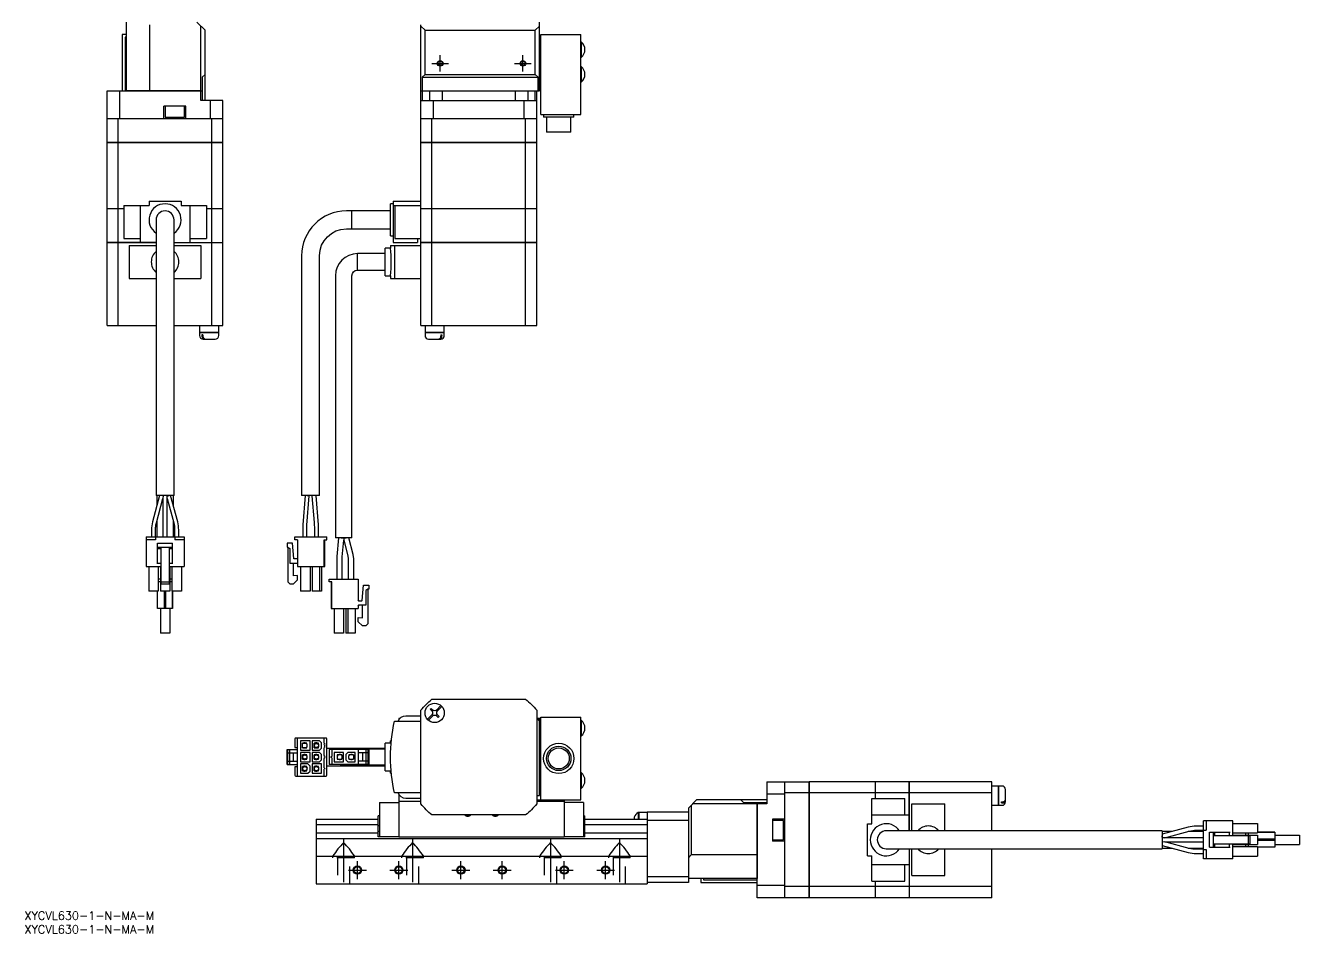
# Model space of a CAD drawing. Extents: x 0 to 933, y -8 to 549.
# Drawn here: x 0.4 to 462.4, y -8 to 321.3 of the extents above; entities that cross this region are included whole.
import ezdxf

# ---------------------------------------------------------------- set-up
doc = ezdxf.new("R2010")
doc.units = 0
doc.header["$LTSCALE"] = 0.5
doc.linetypes.add('CENTER', pattern=[50.8, 31.75, -6.35, 6.35, -6.35])
doc.linetypes.add('DASHED', pattern=[19.05, 12.7, -6.35])
for name, color, linetype in [('MSM_CENTER', 1, 'CENTER'), ('MSM_CONTINUOUS', 7, 'CONTINUOUS'), ('MSM_DASHED', 4, 'DASHED'), ('MSM_NARROW', 5, 'CONTINUOUS'), ('MSM_PART_NUMBER', 7, 'CONTINUOUS')]:
    doc.layers.add(name, color=color, linetype=linetype)
doc.styles.get("Standard").update_dxf_attribs({"font": 'txt.shx', "height": 3, "bigfont": 'bigfont.shx'})

msp = doc.modelspace()

# ---------------------------------------------------------------- linework, layer by layer
at = {"layer": 'MSM_CENTER'}
for p, q in [((150.76, 304.56), (150.76, 310.56)), ((180.76, 304.56), (180.76, 310.56)), ((147.76, 307.56), (153.76, 307.56)), ((177.76, 307.56), (183.76, 307.56)), ((115.76, 26.5), (115.76, 8)), ((140.76, 26.5), (140.76, 8)), ((190.76, 26.5), (190.76, 8)), ((215.76, 26.5), (215.76, 8)), ((117.53, 15), (123.99, 15)), ((120.76, 11.77), (120.76, 18.23)), ((132.53, 15), (138.99, 15)), ((135.76, 11.77), (135.76, 18.23)), ((155.03, 15), (161.49, 15)), ((158.26, 11.77), (158.26, 18.23)), ((170.03, 15), (176.49, 15)), ((173.26, 11.77), (173.26, 18.23)), ((192.53, 15), (198.99, 15)), ((195.76, 11.77), (195.76, 18.23)), ((207.53, 15), (213.99, 15)), ((210.76, 11.77), (210.76, 18.23))]:
    msp.add_line(p, q, dxfattribs=at)
at = {"layer": 'MSM_CONTINUOUS'}
for p, q in [((37, 297.66), (37, 322.56)), ((45.5, 297.66), (45.5, 321.56)), ((62.5, 322.56), (65.5, 319.56)), ((64, 297.66), (64, 321.06)), ((65.5, 294.06), (65.5, 319.56)), ((143.76, 297.66), (143.76, 321.56)), ((143.76, 321.06), (145.26, 319.56)), ((145.26, 303.56), (145.26, 319.56)), ((145.26, 319.56), (185.26, 319.56)), ((185.26, 319.56), (186.76, 321.06)), ((185.26, 303.56), (185.26, 319.56)), ((186.76, 297.56), (186.76, 322.56)), ((35.5, 318.06), (35.5, 297.56)), ((37, 318.06), (35.5, 318.06)), ((36.5, 317.06), (36.5, 297.56)), ((37, 317.06), (36.5, 317.06)), ((187.26, 315.45), (186.76, 315.45)), ((187.26, 289.06), (187.26, 318.06)), ((187.26, 318.06), (201.76, 318.06)), ((201.76, 289.06), (201.76, 318.06)), ((201.92, 315.41), (201.76, 315.41)), ((201.92, 315.41), (201.92, 309.71)), ((187.26, 314), (186.76, 314)), ((187.26, 311.12), (186.76, 311.12)), ((187.26, 309.67), (186.76, 309.67)), ((201.76, 309.71), (201.92, 309.71)), ((187.26, 306.45), (186.76, 306.45)), ((187.26, 305), (186.76, 305)), ((201.92, 306.41), (201.76, 306.41)), ((201.92, 306.41), (201.92, 300.71)), ((65.5, 303.56), (64.5, 302.56)), ((64.5, 302.56), (64.5, 294.06)), ((145.26, 303.56), (144.26, 302.56)), ((144.26, 302.56), (144.26, 297.65)), ((144.26, 302.56), (186.26, 302.56)), ((145.26, 303.56), (185.26, 303.56)), ((186.26, 302.56), (185.26, 303.56)), ((186.26, 297.56), (186.26, 302.56)), ((187.26, 302.12), (186.76, 302.12)), ((187.26, 300.67), (186.76, 300.67)), ((201.76, 300.71), (201.92, 300.71)), ((30, 278.86), (30, 297.56)), ((30, 297.56), (64.5, 297.56)), ((34.5, 297.56), (34.5, 287.56)), ((37.01, 297.65), (37, 297.66)), ((45.49, 297.65), (37.01, 297.65)), ((37.1, 297.56), (37.01, 297.65)), ((45.5, 297.66), (45.49, 297.65)), ((45.49, 297.65), (45.53, 297.56)), ((64, 297.66), (45.5, 297.66)), ((64.01, 297.65), (63.97, 297.56)), ((64.01, 297.65), (64, 297.66)), ((64, 294.06), (64, 297.56)), ((64.01, 297.65), (64.5, 297.65)), ((143.77, 297.65), (143.76, 297.66)), ((143.76, 278.86), (143.76, 297.56)), ((143.76, 297.56), (186.76, 297.56)), ((143.77, 297.65), (144.26, 297.65)), ((143.77, 297.65), (143.86, 297.56)), ((144.39, 297.56), (144.26, 297.65)), ((144.26, 297.56), (144.26, 294.06)), ((147.02, 294.06), (147.02, 297.56)), ((151.5, 297.56), (151.5, 294.06)), ((178.02, 294.06), (178.02, 297.56)), ((182.5, 297.56), (182.5, 294.06)), ((185.26, 294.06), (185.26, 297.56)), ((185.76, 278.86), (185.76, 297.56)), ((58.5, 292.06), (50.5, 292.06)), ((50.5, 287.56), (50.5, 292.06)), ((51, 292.06), (51, 288.06)), ((58, 288.06), (58, 292.06)), ((58.5, 287.56), (58.5, 292.06)), ((72, 294.06), (64, 294.06)), ((67.5, 287.56), (67.5, 294.06)), ((72, 278.86), (72, 294.06)), ((143.76, 294.06), (185.76, 294.06)), ((148.26, 294.06), (148.26, 287.56)), ((181.26, 287.56), (181.26, 294.06)), ((30, 287.56), (72, 287.56)), ((34.03, 278.86), (34.03, 287.56)), ((51, 288.06), (58, 288.06)), ((67.97, 278.86), (67.97, 287.56)), ((143.76, 287.56), (185.76, 287.56)), ((147.79, 278.86), (147.79, 287.56)), ((181.73, 278.86), (181.73, 287.56)), ((187.26, 289.06), (201.76, 289.06)), ((188.26, 289.06), (188.26, 288.06)), ((199.26, 288.06), (188.26, 288.06)), ((189.34, 288.06), (189.34, 282.56)), ((198.19, 282.56), (198.19, 288.06)), ((199.26, 288.06), (199.26, 289.06)), ((198.19, 282.56), (189.34, 282.56)), ((72, 278.86), (30, 278.86)), ((30, 254.86), (30, 278.81)), ((72, 278.81), (30, 278.81)), ((30.05, 278.81), (30.05, 278.86)), ((34.03, 254.86), (34.03, 278.81)), ((34.29, 278.81), (34.29, 278.86)), ((67.71, 278.81), (67.71, 278.86)), ((67.97, 254.86), (67.97, 278.81)), ((71.95, 278.81), (71.95, 278.86)), ((72, 254.86), (72, 278.81)), ((185.76, 278.86), (143.76, 278.86)), ((185.76, 278.81), (143.76, 278.81)), ((143.76, 242.56), (143.76, 278.81)), ((143.81, 278.81), (143.81, 278.86)), ((147.79, 254.86), (147.79, 278.81)), ((148.05, 278.81), (148.05, 278.86)), ((181.47, 278.81), (181.47, 278.86)), ((181.73, 254.86), (181.73, 278.81)), ((185.71, 278.81), (185.71, 278.86)), ((185.76, 254.86), (185.76, 278.81)), ((36, 254.86), (30, 254.86)), ((30, 242.56), (30, 254.81)), ((36, 254.81), (30, 254.81)), ((30.05, 254.81), (30.05, 254.86)), ((34.03, 242.56), (34.03, 254.81)), ((34.29, 254.81), (34.29, 254.86)), ((36, 256.06), (36, 244.06)), ((36, 256.06), (45.22, 256.06)), ((42, 256.06), (42, 242.56)), ((45.22, 257.56), (45.22, 256.06)), ((45.22, 257.56), (56.78, 257.56)), ((56.78, 257.56), (56.78, 256.06)), ((56.78, 256.06), (66, 256.06)), ((60, 256.06), (60, 242.56)), ((66, 256.06), (66, 244.06)), ((72, 254.86), (66, 254.86)), ((72, 254.81), (66, 254.81)), ((67.71, 254.81), (67.71, 254.86)), ((67.97, 242.56), (67.97, 254.81)), ((71.95, 254.81), (71.95, 254.86)), ((72, 242.56), (72, 254.81)), ((132.76, 244.99), (132.76, 256.63)), ((133.76, 256.63), (132.76, 256.63)), ((133.76, 257.56), (133.76, 242.56)), ((133.76, 257.56), (143.76, 257.56)), ((133.76, 256.06), (143.76, 256.06)), ((134.36, 256.06), (134.36, 244.06)), ((185.76, 254.86), (143.76, 254.86)), ((185.76, 254.81), (143.76, 254.81)), ((143.81, 254.81), (143.81, 254.86)), ((147.79, 242.56), (147.79, 254.81)), ((148.05, 254.81), (148.05, 254.86)), ((181.47, 254.81), (181.47, 254.86)), ((181.73, 242.56), (181.73, 254.81)), ((185.71, 254.81), (185.71, 254.86)), ((185.76, 242.56), (185.76, 254.81)), ((47.75, 250.81), (47.75, 150.81)), ((54.25, 150.81), (54.25, 250.81)), ((132.76, 254.06), (116.76, 254.06)), ((118.76, 247.56), (118.76, 254.06)), ((116.76, 247.56), (132.76, 247.56)), ((132.76, 244.99), (133.76, 244.99)), ((47.75, 242.56), (30, 242.56)), ((30, 212.56), (30, 242.51)), ((47.75, 242.51), (30, 242.51)), ((30.05, 242.51), (30.05, 242.56)), ((34.03, 212.56), (34.03, 242.51)), ((34.29, 242.51), (34.29, 242.56)), ((36, 244.06), (42, 244.06)), ((38, 241.56), (38, 229.56)), ((38, 241.56), (47.75, 241.56)), ((54.25, 242.56), (72, 242.56)), ((72, 242.51), (54.25, 242.51)), ((54.25, 241.56), (64, 241.56)), ((60, 244.06), (66, 244.06)), ((64, 241.56), (64, 229.56)), ((67.71, 242.51), (67.71, 242.56)), ((67.97, 212.56), (67.97, 242.51)), ((71.95, 242.51), (71.95, 242.56)), ((72, 212.56), (72, 242.51)), ((130.76, 230.56), (130.76, 240.56)), ((132.77, 240.56), (130.76, 240.56)), ((132.77, 241.56), (143.76, 241.56)), ((132.77, 241.56), (132.77, 240.56)), ((133.76, 242.56), (142.56, 242.56)), ((134.19, 241.56), (134.19, 229.56)), ((134.36, 244.06), (143.76, 244.06)), ((142.56, 244.06), (142.56, 242.56)), ((185.76, 242.56), (143.76, 242.56)), ((143.76, 212.56), (143.76, 242.51)), ((185.76, 242.51), (143.76, 242.51)), ((143.81, 242.51), (143.81, 242.56)), ((147.79, 212.56), (147.79, 242.51)), ((148.05, 242.51), (148.05, 242.56)), ((181.47, 242.51), (181.47, 242.56)), ((181.73, 212.56), (181.73, 242.51)), ((185.71, 242.51), (185.71, 242.56)), ((185.76, 212.56), (185.76, 242.51)), ((100.51, 237.81), (100.51, 150.81)), ((107.01, 150.81), (107.01, 237.81)), ((120.76, 232.56), (120.76, 238.56)), ((130.76, 238.56), (120.76, 238.56)), ((120.76, 232.56), (130.76, 232.56)), ((38, 229.56), (47.75, 229.56)), ((54.25, 229.56), (64, 229.56)), ((112.76, 230.56), (112.76, 135.56)), ((118.76, 135.56), (118.76, 230.56)), ((130.76, 230.56), (132.77, 230.56)), ((132.77, 230.56), (132.77, 229.56)), ((132.77, 229.56), (143.76, 229.56)), ((30, 212.56), (47.75, 212.56)), ((54.25, 212.56), (72, 212.56)), ((63.5, 212.56), (63.5, 210.06)), ((70.5, 210.06), (70.5, 212.56)), ((143.76, 212.56), (185.76, 212.56)), ((145.26, 212.56), (145.26, 210.06)), ((152.26, 210.06), (152.26, 212.56)), ((63.5, 210.06), (70.5, 210.06)), ((63.5, 210.01), (70.5, 210.01)), ((63.5, 210.01), (63.5, 208.86)), ((63.55, 210.06), (63.55, 210.01)), ((64.35, 209.06), (64.35, 208.86)), ((64.71, 209.06), (64.35, 209.06)), ((64.71, 209.06), (64.71, 208.86)), ((70.45, 210.01), (70.45, 210.06)), ((70.5, 208.86), (70.5, 210.01)), ((145.26, 210.06), (152.26, 210.06)), ((145.26, 210.01), (152.26, 210.01)), ((145.26, 210.01), (145.26, 208.86)), ((145.31, 210.06), (145.31, 210.01)), ((151.05, 209.06), (151.41, 209.06)), ((151.05, 209.06), (151.05, 208.86)), ((151.41, 209.06), (151.41, 208.86)), ((152.21, 210.01), (152.21, 210.06)), ((152.26, 208.86), (152.26, 210.01)), ((64.8, 207.56), (69.2, 207.56)), ((146.56, 207.56), (150.96, 207.56)), ((48.97, 150.81), (46.43, 141.32)), ((54.25, 150.81), (47.75, 150.81)), ((47.88, 140.93), (50.25, 149.78)), ((48, 150.81), (48, 147.18)), ((50.25, 150.81), (50.25, 150.72)), ((50.36, 150.68), (50.25, 149.78)), ((50.25, 149.78), (50.25, 135.81)), ((51.75, 135.81), (51.75, 150.81)), ((51.75, 149.78), (54.12, 140.94)), ((55.57, 141.33), (53.03, 150.81)), ((54, 147.18), (54, 150.81)), ((107.01, 150.81), (100.51, 150.81)), ((101.76, 150.81), (100.97, 140.24)), ((102.46, 140.13), (103.26, 150.75)), ((102.51, 150.81), (103.26, 150.75)), ((103.26, 150.75), (103.23, 150.81)), ((104.26, 150.75), (105.03, 141.07)), ((106.6, 140.27), (105.76, 150.81)), ((47.82, 140.71), (47.88, 140.94)), ((48, 141.39), (48, 135.81)), ((54, 135.81), (54, 141.39)), ((100.94, 139.44), (100.94, 135.81)), ((102.44, 135.81), (102.44, 139.44)), ((105.03, 141.07), (105.14, 138.44)), ((106.64, 135.81), (106.64, 139.41)), ((44.1, 135.81), (44.1, 125.11)), ((44.1, 135.81), (57.9, 135.81)), ((47.5, 134.81), (44.1, 134.81)), ((46.05, 138.44), (46.05, 135.81)), ((47.5, 135.81), (47.5, 134.81)), ((47.55, 135.81), (47.55, 138.44)), ((54.45, 138.44), (54.45, 135.81)), ((54.5, 135.81), (54.5, 134.81)), ((57.9, 134.81), (54.5, 134.81)), ((55.95, 135.81), (55.95, 138.44)), ((57.9, 135.81), (57.9, 125.11)), ((98.06, 135.81), (109.66, 135.81)), ((98.06, 134.81), (98.06, 135.81)), ((99.06, 134.81), (98.06, 134.81)), ((99.06, 134.81), (99.06, 125.11)), ((105.14, 138.44), (105.14, 135.81)), ((108.66, 125.11), (108.66, 134.81)), ((108.66, 134.81), (109.66, 134.81)), ((108.91, 125.11), (108.91, 134.81)), ((109.66, 134.81), (109.66, 135.81)), ((118.76, 135.56), (112.76, 135.56)), ((113.91, 135.56), (113.25, 128.75)), ((114.91, 135.56), (115.91, 135.46)), ((115.24, 128.56), (115.82, 134.61)), ((115.77, 135.34), (116.61, 135.56)), ((115.77, 135.34), (115.82, 134.61)), ((115.82, 134.61), (117.31, 128.93)), ((115.9, 135.37), (115.91, 135.46)), ((119.24, 129.43), (117.64, 135.56)), ((48.3, 133.61), (53.7, 133.61)), ((48.3, 126.06), (48.3, 133.61)), ((48.3, 132.11), (53.7, 132.11)), ((48.3, 131.61), (49.5, 131.61)), ((49.5, 132.11), (49.5, 118.81)), ((52.5, 132.11), (52.5, 118.81)), ((52.5, 131.61), (53.7, 131.61)), ((53.7, 126.06), (53.7, 133.61)), ((97.17, 133.61), (95.26, 133.61)), ((95.26, 133.61), (95.26, 132.11)), ((95.26, 132.11), (95.56, 132.11)), ((95.56, 132.11), (96.26, 131.61)), ((95.56, 132.11), (95.56, 119.51)), ((96.26, 131.61), (96.26, 126.36)), ((97.66, 128.04), (97.17, 133.61)), ((119.44, 127.92), (119.24, 129.43)), ((44.1, 125.11), (49.5, 125.11)), ((45.1, 125.11), (45.1, 116.21)), ((48.3, 126.36), (49.5, 126.36)), ((48.5, 125.11), (48.5, 116.21)), ((49.3, 125.11), (49.3, 116.21)), ((52.5, 126.36), (53.7, 126.36)), ((52.5, 125.11), (57.9, 125.11)), ((52.7, 125.11), (52.7, 116.21)), ((53.5, 125.11), (53.5, 116.21)), ((56.9, 125.11), (56.9, 116.21)), ((96.26, 126.36), (98.76, 126.36)), ((97.56, 121.68), (97.56, 126.36)), ((98.76, 127.86), (97.86, 127.86)), ((99.06, 125.11), (108.91, 125.11)), ((100.16, 125.11), (100.16, 116.21)), ((103.56, 125.11), (103.56, 116.21)), ((104.36, 125.11), (104.36, 116.21)), ((107.01, 125.11), (107.01, 116.21)), ((107.76, 125.11), (107.76, 116.21)), ((113.25, 128.75), (113.24, 128.46)), ((113.24, 128.46), (113.24, 120.56)), ((115.24, 128.46), (115.24, 128.56)), ((115.24, 120.56), (115.24, 128.46)), ((117.31, 128.93), (117.44, 127.92)), ((117.44, 127.92), (117.44, 120.56)), ((119.44, 120.56), (119.44, 127.92)), ((49.3, 120.56), (48.5, 120.56)), ((53.5, 120.56), (52.7, 120.56)), ((99.06, 121.81), (97.56, 121.68)), ((97.56, 118.81), (99.06, 120.31)), ((99.06, 120.31), (99.06, 121.81)), ((110.46, 119.56), (110.46, 120.56)), ((110.46, 120.56), (121.06, 120.56)), ((121.06, 120.56), (121.06, 112.91)), ((121.06, 120.56), (121.06, 112.91)), ((48.5, 116.21), (45.1, 116.21)), ((48.3, 109.86), (48.3, 116.21)), ((49.3, 119.56), (48.5, 119.56)), ((52.7, 116.21), (49.3, 116.21)), ((49.5, 119.51), (52.5, 119.51)), ((49.5, 118.81), (52.5, 118.81)), ((50.75, 109.86), (50.75, 116.21)), ((51.25, 109.86), (51.25, 116.21)), ((53.5, 119.56), (52.7, 119.56)), ((56.9, 116.21), (53.5, 116.21)), ((53.7, 116.21), (53.7, 112.91)), ((53.7, 112.79), (53.7, 116.21)), ((53.7, 116.21), (53.7, 111.11)), ((53.7, 109.86), (53.7, 116.21)), ((95.56, 119.51), (96.26, 118.81)), ((96.26, 118.81), (97.56, 118.81)), ((103.56, 116.21), (100.16, 116.21)), ((107.76, 116.21), (104.36, 116.21)), ((111.46, 119.56), (110.46, 119.56)), ((111.21, 119.56), (111.21, 109.86)), ((111.46, 109.86), (111.46, 119.56)), ((122.46, 112.79), (122.95, 118.36)), ((122.95, 118.36), (124.86, 118.36)), ((124.56, 116.86), (123.86, 116.36)), ((124.56, 116.86), (123.86, 116.36)), ((123.86, 116.36), (123.86, 111.11)), ((123.86, 116.36), (123.86, 111.11)), ((124.86, 116.86), (124.56, 116.86)), ((124.56, 116.86), (124.56, 104.26)), ((124.56, 116.86), (124.56, 104.26)), ((124.86, 118.36), (124.86, 116.86)), ((124.86, 118.36), (124.86, 116.86)), ((53.7, 112.91), (53.7, 112.61)), ((53.7, 112.61), (53.7, 112.79)), ((53.7, 111.11), (53.7, 110.81)), ((121.06, 112.91), (121.06, 112.91)), ((121.36, 112.61), (122.26, 112.61)), ((123.86, 111.11), (121.36, 111.11)), ((122.56, 106.43), (122.56, 111.11)), ((53.7, 109.86), (48.3, 109.86)), ((49.3, 109.86), (49.3, 100.96)), ((52.7, 109.86), (52.7, 100.96)), ((52.7, 109.86), (52.7, 100.96)), ((52.7, 109.86), (52.7, 100.96)), ((53.7, 110.81), (53.7, 109.86)), ((53.7, 109.86), (53.7, 109.86)), ((111.21, 109.86), (121.06, 109.86)), ((112.36, 109.86), (112.36, 100.96)), ((115.76, 109.86), (115.76, 100.96)), ((115.76, 109.86), (115.76, 100.96)), ((116.56, 109.86), (116.56, 100.96)), ((117.31, 109.86), (117.31, 100.96)), ((119.96, 109.86), (119.96, 100.96)), ((119.96, 109.86), (119.96, 100.96)), ((121.06, 110.81), (121.06, 109.86)), ((121.06, 110.81), (121.06, 110.81)), ((121.06, 110.81), (121.06, 109.86)), ((121.06, 105.06), (121.06, 106.56)), ((121.06, 106.56), (122.56, 106.43)), ((121.06, 106.56), (122.56, 106.43)), ((122.56, 103.56), (121.06, 105.06)), ((123.86, 103.56), (122.56, 103.56)), ((124.56, 104.26), (123.86, 103.56)), ((124.56, 104.26), (123.86, 103.56)), ((52.7, 100.96), (49.3, 100.96)), ((115.76, 100.96), (112.36, 100.96)), ((119.96, 100.96), (116.56, 100.96)), ((147.79, 77), (181.73, 77)), ((149.47, 73.06), (151.05, 74.65)), ((151.41, 74.29), (149.82, 72.71)), ((135.76, 70), (135.76, 69.53)), ((136.11, 70), (135.76, 70)), ((138.34, 71), (143.76, 71)), ((143.76, 39.03), (143.76, 72.97)), ((146.12, 69.71), (147.7, 71.29)), ((148.05, 70.94), (146.47, 69.35)), ((147.1, 73.31), (147.45, 73.66)), ((147.7, 72.71), (147.1, 73.31)), ((147.45, 73.66), (148.05, 73.06)), ((150.07, 70.34), (149.47, 70.94)), ((149.82, 71.29), (150.42, 70.69)), ((150.42, 70.69), (150.07, 70.34)), ((185.76, 72.97), (185.76, 39.03)), ((186.76, 69), (185.76, 70)), ((187.26, 70), (185.76, 70)), ((187.26, 69.5), (185.76, 69.5)), ((187.26, 70.5), (201.76, 70.5)), ((187.26, 40.5), (187.26, 70.5)), ((201.76, 40.5), (201.76, 70.5)), ((201.92, 69.35), (201.76, 69.35)), ((201.92, 69.35), (201.92, 63.65)), ((134.19, 69), (143.76, 69)), ((186.76, 42), (186.76, 69)), ((187.26, 69), (186.76, 69)), ((187.26, 66.5), (186.76, 66.5)), ((98.06, 62.6), (98.06, 59.5)), ((109.36, 62.9), (98.36, 62.9)), ((99.06, 49.1), (99.06, 62.9)), ((100.16, 61.9), (100.16, 58.5)), ((103.56, 61.9), (100.16, 61.9)), ((101.31, 61), (100.81, 61)), ((100.81, 59.4), (100.81, 61)), ((102.19, 60.95), (100.81, 60.95)), ((101.81, 61.1), (101.31, 61.1)), ((101.31, 60.95), (101.31, 61.1)), ((101.81, 60.95), (101.81, 61.1)), ((102.46, 61), (101.81, 61)), ((102.56, 60.57), (102.19, 60.95)), ((102.46, 60.67), (102.46, 61)), ((102.56, 59.82), (102.56, 60.57)), ((103.56, 58.5), (103.56, 61.9)), ((104.36, 61.9), (104.36, 58.5)), ((107.01, 61.9), (104.36, 61.9)), ((105.51, 61), (105.01, 61)), ((105.01, 59.4), (105.01, 61)), ((106.39, 60.95), (105.01, 60.95)), ((105.17, 60.41), (105.01, 59.89)), ((106.01, 61.1), (105.51, 61.1)), ((105.51, 60.95), (105.51, 61.1)), ((106.01, 60.95), (106.01, 61.1)), ((106.66, 61), (106.01, 61)), ((106.76, 60.57), (106.39, 60.95)), ((106.66, 60.67), (106.66, 61)), ((106.76, 59.82), (106.76, 60.57)), ((107.76, 61.15), (107.01, 61.9)), ((107.76, 59.25), (107.76, 61.15)), ((108.66, 61), (108.66, 62.9)), ((108.66, 60.45), (108.66, 60.5)), ((109.66, 49.4), (109.66, 62.6)), ((130.76, 51), (130.76, 61)), ((132.97, 61), (130.76, 61)), ((132.76, 61), (132.76, 61.82)), ((133.05, 61.82), (132.76, 61.82)), ((187.26, 64), (186.76, 64)), ((201.76, 63.65), (201.92, 63.65)), ((95.26, 53.3), (95.26, 58.7)), ((95.26, 58.7), (99.06, 58.7)), ((95.56, 53.3), (95.56, 58.7)), ((95.56, 57.5), (99.06, 57.5)), ((96.26, 53.3), (96.26, 58.7)), ((97.56, 54.5), (97.56, 57.5)), ((98.06, 59.5), (99.06, 59.5)), ((100.16, 58.5), (103.56, 58.5)), ((103.56, 57.7), (100.16, 57.7)), ((100.16, 57.7), (100.16, 54.3)), ((100.81, 59.45), (102.19, 59.45)), ((100.81, 59.4), (101.31, 59.4)), ((101.31, 56.8), (100.81, 56.8)), ((100.81, 55.2), (100.81, 56.8)), ((102.19, 56.75), (100.81, 56.75)), ((101.31, 59.45), (101.31, 59.3)), ((101.31, 59.3), (101.81, 59.3)), ((101.81, 56.9), (101.31, 56.9)), ((101.31, 56.75), (101.31, 56.9)), ((101.81, 59.3), (101.81, 59.45)), ((101.81, 59.4), (102.46, 59.4)), ((101.81, 56.75), (101.81, 56.9)), ((102.46, 56.8), (101.81, 56.8)), ((102.19, 59.45), (102.56, 59.82)), ((102.56, 56.37), (102.19, 56.75)), ((102.19, 55.25), (102.56, 55.62)), ((102.46, 59.4), (102.46, 59.72)), ((102.46, 56.47), (102.46, 56.8)), ((102.46, 55.2), (102.46, 55.52)), ((102.56, 55.62), (102.56, 56.37)), ((103.56, 54.3), (103.56, 57.7)), ((104.36, 58.5), (107.01, 58.5)), ((104.36, 57.7), (104.36, 54.3)), ((107.01, 57.7), (104.36, 57.7)), ((105.01, 59.45), (106.39, 59.45)), ((105.01, 59.4), (105.51, 59.4)), ((105.51, 56.8), (105.01, 56.8)), ((105.01, 55.2), (105.01, 56.8)), ((106.39, 56.75), (105.01, 56.75)), ((105.01, 56.75), (105.09, 56.75)), ((105.51, 59.45), (105.51, 59.3)), ((105.51, 59.3), (106.01, 59.3)), ((106.01, 56.9), (105.51, 56.9)), ((105.51, 56.75), (105.51, 56.9)), ((106.01, 59.3), (106.01, 59.45)), ((106.01, 59.4), (106.66, 59.4)), ((106.01, 56.75), (106.01, 56.9)), ((106.66, 56.8), (106.01, 56.8)), ((106.39, 59.45), (106.66, 59.72)), ((106.66, 56.47), (106.39, 56.75)), ((106.39, 55.25), (106.76, 55.62)), ((106.47, 59.54), (106.61, 59.99)), ((106.66, 59.72), (106.76, 59.82)), ((106.66, 59.4), (106.66, 59.72)), ((106.66, 56.47), (106.66, 56.8)), ((106.76, 56.37), (106.66, 56.47)), ((106.66, 55.2), (106.66, 55.52)), ((106.76, 55.62), (106.76, 56.37)), ((107.01, 58.5), (107.76, 59.25)), ((107.76, 56.95), (107.01, 57.7)), ((107.76, 55.05), (107.76, 56.95)), ((108.66, 59.9), (108.66, 59.95)), ((108.66, 56.52), (108.66, 59.4)), ((108.66, 55.97), (108.66, 56.02)), ((108.66, 52.05), (108.66, 55.47)), ((109.66, 59.25), (130.76, 59.25)), ((110.46, 58.7), (110.46, 53.3)), ((124.86, 58.7), (110.46, 58.7)), ((111.46, 58.7), (111.46, 56.25)), ((111.46, 55.75), (111.46, 53.3)), ((112.36, 57.7), (112.36, 54.3)), ((115.76, 57.7), (112.36, 57.7)), ((113.74, 56.75), (113.36, 56.37)), ((113.36, 56.37), (113.36, 55.62)), ((113.36, 55.62), (113.74, 55.25)), ((114.11, 56.8), (113.46, 56.8)), ((113.46, 56.8), (113.46, 56.47)), ((113.46, 55.52), (113.46, 55.2)), ((115.11, 56.75), (113.74, 56.75)), ((114.61, 56.9), (114.11, 56.9)), ((114.11, 56.9), (114.11, 56.75)), ((114.61, 56.9), (114.61, 56.75)), ((115.11, 56.8), (114.61, 56.8)), ((115.11, 56.8), (115.11, 55.2)), ((115.76, 59), (130.76, 59)), ((115.76, 54.3), (115.76, 57.7)), ((117.31, 57.7), (116.56, 56.95)), ((116.56, 56.95), (116.56, 55.05)), ((119.96, 57.7), (117.31, 57.7)), ((117.94, 56.75), (117.56, 56.37)), ((117.56, 56.37), (117.56, 55.62)), ((117.56, 55.62), (117.94, 55.25)), ((118.31, 56.8), (117.66, 56.8)), ((117.66, 56.8), (117.66, 56.47)), ((117.66, 55.52), (117.66, 55.2)), ((119.31, 56.75), (117.94, 56.75)), ((118.81, 56.9), (118.31, 56.9)), ((118.31, 56.9), (118.31, 56.75)), ((118.76, 59), (118.76, 59.25)), ((118.81, 56.9), (118.81, 56.75)), ((119.31, 56.8), (118.81, 56.8)), ((119.31, 56.8), (119.31, 55.2)), ((119.96, 54.3), (119.96, 57.7)), ((120.76, 58.7), (120.76, 59)), ((121.06, 58.7), (121.06, 53.3)), ((124.56, 57.5), (121.06, 57.5)), ((122.56, 57.5), (122.56, 54.5)), ((123.86, 58.7), (123.86, 53.3)), ((124.56, 58.7), (124.56, 53.3)), ((124.86, 58.7), (124.86, 53.3)), ((95.26, 53.3), (99.06, 53.3)), ((95.56, 54.5), (99.06, 54.5)), ((98.06, 52.5), (98.06, 49.4)), ((99.06, 52.5), (98.06, 52.5)), ((100.16, 54.3), (103.56, 54.3)), ((100.16, 53.5), (100.16, 50.1)), ((102.81, 53.5), (100.16, 53.5)), ((100.81, 55.25), (102.19, 55.25)), ((100.81, 55.2), (101.31, 55.2)), ((101.31, 52.6), (100.81, 52.6)), ((100.81, 51), (100.81, 52.6)), ((102.19, 52.55), (100.81, 52.55)), ((100.81, 51.05), (102.19, 51.05)), ((100.81, 51), (101.31, 51)), ((100.96, 52), (101.12, 52.55)), ((101.31, 55.25), (101.31, 55.1)), ((101.31, 55.1), (101.81, 55.1)), ((101.81, 52.7), (101.31, 52.7)), ((101.31, 52.55), (101.31, 52.7)), ((101.31, 51.05), (101.31, 50.9)), ((101.31, 50.9), (101.81, 50.9)), ((101.81, 55.1), (101.81, 55.25)), ((101.81, 55.2), (102.46, 55.2)), ((101.81, 52.55), (101.81, 52.7)), ((102.46, 52.6), (101.81, 52.6)), ((101.81, 50.9), (101.81, 51.05)), ((101.81, 51), (102.46, 51)), ((102.56, 52.17), (102.19, 52.55)), ((102.19, 51.05), (102.46, 51.32)), ((102.56, 52.14), (102.41, 51.6)), ((102.46, 52.27), (102.46, 52.6)), ((102.46, 51.32), (102.56, 51.42)), ((102.46, 51), (102.46, 51.32)), ((102.56, 51.42), (102.56, 52.17)), ((103.56, 52.75), (102.81, 53.5)), ((102.81, 50.1), (103.56, 50.85)), ((103.56, 50.85), (103.56, 52.75)), ((104.36, 54.3), (107.01, 54.3)), ((107.76, 53.5), (104.36, 53.5)), ((104.36, 53.5), (104.36, 50.1)), ((105.01, 55.25), (106.39, 55.25)), ((105.01, 55.25), (105.09, 55.25)), ((105.01, 55.2), (105.51, 55.2)), ((105.51, 52.6), (105.01, 52.6)), ((105.01, 51), (105.01, 52.6)), ((106.39, 52.55), (105.01, 52.55)), ((105.17, 51.59), (105.01, 52.11)), ((105.01, 51.05), (106.39, 51.05)), ((105.01, 51), (105.51, 51)), ((105.51, 55.25), (105.51, 55.1)), ((105.51, 55.1), (106.01, 55.1)), ((105.51, 52.55), (105.51, 52.7)), ((106.01, 52.7), (105.51, 52.7)), ((105.51, 51.05), (105.51, 50.9)), ((105.51, 50.9), (106.01, 50.9)), ((106.01, 55.1), (106.01, 55.25)), ((106.01, 55.2), (106.66, 55.2)), ((106.01, 52.55), (106.01, 52.7)), ((106.66, 52.6), (106.01, 52.6)), ((106.01, 50.9), (106.01, 51.05)), ((106.01, 51), (106.66, 51)), ((106.76, 52.17), (106.39, 52.55)), ((106.39, 51.05), (106.76, 51.42)), ((106.47, 52.46), (106.61, 52.01)), ((106.66, 52.27), (106.66, 52.6)), ((106.66, 51), (106.66, 51.32)), ((106.76, 51.42), (106.76, 52.17)), ((107.01, 54.3), (107.76, 55.05)), ((107.76, 50.1), (107.76, 53.5)), ((108.66, 49.1), (108.66, 51.55)), ((130.76, 52.75), (109.66, 52.75)), ((124.86, 53.3), (110.46, 53.3)), ((112.36, 54.3), (115.76, 54.3)), ((113.46, 55.2), (114.11, 55.2)), ((113.74, 55.25), (115.11, 55.25)), ((114.11, 55.25), (114.11, 55.1)), ((114.11, 55.1), (114.61, 55.1)), ((114.61, 55.1), (114.61, 55.25)), ((114.61, 55.2), (115.11, 55.2)), ((130.76, 53), (115.76, 53)), ((116.56, 55.05), (117.31, 54.3)), ((117.31, 54.3), (119.96, 54.3)), ((117.66, 55.2), (118.31, 55.2)), ((117.94, 55.25), (119.31, 55.25)), ((118.31, 55.25), (118.31, 55.1)), ((118.31, 55.1), (118.81, 55.1)), ((118.76, 52.75), (118.76, 53)), ((118.81, 55.1), (118.81, 55.25)), ((118.81, 55.2), (119.31, 55.2)), ((120.76, 53), (120.76, 53.3)), ((124.56, 54.5), (121.06, 54.5)), ((130.76, 51), (132.97, 51)), ((132.76, 50.18), (132.76, 51)), ((98.36, 49.1), (109.36, 49.1)), ((100.16, 50.1), (102.81, 50.1)), ((104.36, 50.1), (107.76, 50.1)), ((132.76, 50.18), (133.05, 50.18)), ((187.26, 50), (186.76, 50)), ((187.26, 47.5), (186.76, 47.5)), ((201.92, 50.35), (201.76, 50.35)), ((201.92, 50.35), (201.92, 44.65)), ((269.26, 47), (269.26, 39)), ((269.26, 47), (284.46, 47)), ((275.76, 5), (275.76, 47)), ((284.46, 47), (284.46, 5)), ((284.51, 46.95), (284.46, 46.95)), ((284.51, 47), (284.51, 5)), ((308.46, 47), (284.51, 47)), ((308.46, 47), (308.46, 41)), ((308.51, 46.95), (308.46, 46.95)), ((308.51, 47), (308.51, 41)), ((320.76, 47), (308.51, 47)), ((320.76, 29.25), (320.76, 47)), ((320.81, 46.95), (320.76, 46.95)), ((320.81, 47), (320.81, 29.25)), ((350.76, 47), (320.81, 47)), ((350.76, 29.25), (350.76, 47)), ((143.76, 43), (134.19, 43)), ((135.76, 42.47), (135.76, 27)), ((185.76, 42.1), (186.76, 42.1)), ((185.76, 42), (186.76, 42)), ((187.26, 45), (186.76, 45)), ((201.76, 44.65), (201.92, 44.65)), ((275.76, 42.5), (269.26, 42.5)), ((284.46, 42.97), (275.76, 42.97)), ((284.51, 42.71), (284.46, 42.71)), ((308.46, 42.97), (284.51, 42.97)), ((308.51, 42.71), (308.46, 42.71)), ((320.76, 42.97), (308.51, 42.97)), ((320.81, 42.71), (320.76, 42.71)), ((350.76, 42.97), (320.81, 42.97)), ((353.26, 45.5), (350.76, 45.5)), ((353.26, 38.5), (353.26, 45.5)), ((353.31, 45.45), (353.26, 45.45)), ((353.31, 38.5), (353.31, 45.5)), ((354.46, 45.5), (353.31, 45.5)), ((355.76, 39.8), (355.76, 44.2)), ((128.76, 39.5), (135.76, 39.5)), ((128.76, 39.5), (128.76, 27.1)), ((135.76, 40), (143.76, 40)), ((143.76, 41), (138.34, 41)), ((185.76, 40.5), (201.76, 40.5)), ((185.76, 40), (195.76, 40)), ((195.76, 40.5), (195.76, 27)), ((202.76, 39.5), (195.76, 39.5)), ((202.76, 39.5), (202.76, 27.1)), ((240.76, 37.5), (243.76, 40.5)), ((240.76, 37.5), (240.76, 10.5)), ((241.76, 38.5), (241.76, 20.5)), ((265.66, 39), (242.26, 39)), ((269.26, 40.5), (243.76, 40.5)), ((259.76, 40.5), (260.76, 39.5)), ((260.76, 39.5), (269.26, 39.5)), ((265.67, 39.01), (265.66, 39)), ((265.66, 39), (265.66, 20.5)), ((265.67, 39.01), (265.67, 39.5)), ((265.67, 39.01), (265.76, 38.97)), ((265.76, 5), (265.76, 39.5)), ((269.26, 39), (265.76, 39)), ((307.26, 31.78), (307.26, 41)), ((307.26, 41), (319.26, 41)), ((319.26, 35), (319.26, 41)), ((321.76, 29.25), (321.76, 39)), ((321.76, 39), (333.76, 39)), ((333.76, 29.25), (333.76, 39)), ((350.76, 38.5), (353.26, 38.5)), ((353.26, 38.55), (353.31, 38.55)), ((353.31, 38.5), (354.46, 38.5)), ((354.26, 39.71), (354.46, 39.71)), ((354.26, 39.35), (354.26, 39.71)), ((354.26, 39.35), (354.46, 39.35)), ((105.76, 33.5), (105.76, 10)), ((105.76, 33.5), (128.26, 33.5)), ((128.26, 27.1), (128.26, 34.7)), ((128.76, 34.7), (128.26, 34.7)), ((181.73, 35), (147.79, 35)), ((202.76, 34.7), (203.26, 34.7)), ((203.26, 27.1), (203.26, 34.7)), ((203.26, 33.5), (225.76, 33.5)), ((221.11, 34.21), (221.11, 33.5)), ((222.56, 35.86), (222.56, 33.5)), ((222.76, 35.86), (222.56, 35.86)), ((222.76, 36), (225.66, 36)), ((222.76, 36), (222.76, 33.5)), ((225.76, 35.9), (225.66, 36)), ((225.76, 36), (225.76, 10)), ((240.76, 36), (225.76, 36)), ((240.76, 33), (225.76, 33)), ((275.76, 33.5), (271.26, 33.5)), ((271.26, 33.5), (271.26, 25.5)), ((275.26, 33), (271.26, 33)), ((275.26, 26), (275.26, 33)), ((307.26, 35), (320.76, 35)), ((427.51, 19.1), (427.51, 32.9)), ((438.21, 32.9), (427.51, 32.9)), ((428.51, 32.9), (428.51, 29.5)), ((438.21, 27.5), (438.21, 32.9)), ((105.76, 31.54), (128.26, 31.54)), ((105.76, 28.46), (128.26, 28.46)), ((128.76, 31.02), (128.26, 31.02)), ((128.76, 28.97), (128.26, 28.97)), ((202.76, 31.02), (203.26, 31.02)), ((202.76, 28.97), (203.26, 28.97)), ((203.26, 31.54), (225.76, 31.54)), ((203.26, 28.46), (225.76, 28.46)), ((305.76, 20.22), (305.76, 31.78)), ((305.76, 31.78), (307.26, 31.78)), ((412.51, 29.25), (312.51, 29.25)), ((422, 30.57), (412.51, 28.03)), ((412.51, 29.25), (412.51, 22.75)), ((416.14, 29), (412.51, 29)), ((413.54, 26.75), (422.38, 29.12)), ((427.51, 29), (421.93, 29)), ((427.51, 30.95), (424.88, 30.95)), ((424.88, 29.45), (427.51, 29.45)), ((427.51, 29.5), (428.51, 29.5)), ((429.71, 23.3), (429.71, 28.7)), ((429.71, 28.7), (437.26, 28.7)), ((431.21, 23.3), (431.21, 28.7)), ((431.71, 27.5), (431.71, 28.7)), ((436.96, 27.5), (436.96, 28.7)), ((438.21, 31.9), (447.11, 31.9)), ((438.21, 28.5), (447.11, 28.5)), ((442.76, 28.5), (442.76, 27.7)), ((443.76, 28.5), (443.76, 27.7)), ((447.11, 31.9), (447.11, 28.5)), ((447.11, 28.7), (450.41, 28.7)), ((450.53, 28.7), (447.11, 28.7)), ((447.11, 28.7), (452.21, 28.7)), ((453.46, 28.7), (447.11, 28.7)), ((450.41, 28.7), (450.71, 28.7)), ((450.71, 28.7), (450.53, 28.7)), ((452.21, 28.7), (452.51, 28.7)), ((452.51, 28.7), (453.46, 28.7)), ((453.46, 28.7), (453.46, 28.7)), ((453.46, 28.7), (453.46, 23.3)), ((105.76, 26.5), (225.76, 26.5)), ((135.76, 27.1), (128.26, 27.1)), ((195.76, 27), (135.76, 27)), ((203.26, 27.1), (195.76, 27.1)), ((271.26, 26), (275.26, 26)), ((275.76, 25.5), (271.26, 25.5)), ((427.51, 26.75), (412.51, 26.75)), ((412.51, 25.25), (412.6, 25.25)), ((412.51, 23.97), (422, 21.43)), ((412.65, 25.36), (413.54, 25.25)), ((413.54, 25.25), (427.51, 25.25)), ((422.39, 22.88), (413.54, 25.25)), ((429.71, 23.3), (437.26, 23.3)), ((431.21, 27.5), (444.51, 27.5)), ((431.21, 24.5), (444.51, 24.5)), ((431.71, 23.3), (431.71, 24.5)), ((436.96, 23.3), (436.96, 24.5)), ((438.21, 27.7), (447.11, 27.7)), ((438.21, 19.1), (438.21, 24.5)), ((438.21, 24.3), (447.11, 24.3)), ((438.21, 23.5), (447.11, 23.5)), ((442.76, 24.3), (442.76, 23.5)), ((443.76, 24.3), (443.76, 23.5)), ((443.81, 24.5), (443.81, 27.5)), ((444.51, 24.5), (444.51, 27.5)), ((447.11, 27.7), (447.11, 24.3)), ((453.46, 26.25), (447.11, 26.25)), ((453.46, 25.75), (447.11, 25.75)), ((447.11, 23.5), (447.11, 20.1)), ((453.46, 23.3), (447.11, 23.3)), ((453.46, 27.7), (462.36, 27.7)), ((453.46, 27.7), (462.36, 27.7)), ((453.46, 27.7), (462.36, 27.7)), ((453.46, 24.3), (462.36, 24.3)), ((462.36, 27.7), (462.36, 24.3)), ((105.76, 20), (225.76, 20)), ((112.02, 20), (111.86, 20.13)), ((119.5, 20), (119.66, 20.13)), ((137.02, 20), (136.86, 20.13)), ((144.5, 20), (144.66, 20.13)), ((187.02, 20), (186.86, 20.13)), ((194.5, 20), (194.66, 20.13)), ((212.02, 20), (211.86, 20.13)), ((219.5, 20), (219.66, 20.13)), ((240.76, 19.5), (241.76, 20.5)), ((265.66, 20.5), (241.76, 20.5)), ((265.66, 20.5), (265.67, 20.49)), ((265.67, 20.49), (265.76, 20.53)), ((265.67, 20.49), (265.67, 12.01)), ((305.76, 20.22), (307.26, 20.22)), ((307.26, 11), (307.26, 20.22)), ((312.51, 22.75), (412.51, 22.75)), ((320.76, 22.75), (320.76, 5)), ((320.81, 22.75), (320.81, 5)), ((321.76, 13), (321.76, 22.75)), ((333.76, 13), (333.76, 22.75)), ((350.76, 5), (350.76, 22.75)), ((412.51, 23), (416.14, 23)), ((421.93, 23), (427.51, 23)), ((422.61, 22.82), (422.38, 22.88)), ((427.51, 22.55), (424.88, 22.55)), ((424.88, 21.05), (427.51, 21.05)), ((427.51, 22.5), (428.51, 22.5)), ((438.21, 19.1), (427.51, 19.1)), ((428.51, 22.5), (428.51, 19.1)), ((438.21, 20.1), (447.11, 20.1)), ((307.26, 17), (320.76, 17)), ((319.26, 11), (319.26, 17)), ((105.76, 10), (225.76, 10)), ((240.76, 12.5), (225.76, 12.5)), ((240.76, 10.5), (225.76, 10.5)), ((265.66, 12), (240.76, 12)), ((245.26, 12), (245.26, 10.5)), ((245.26, 10.5), (265.76, 10.5)), ((246.26, 12), (246.26, 11.5)), ((246.26, 11.5), (265.76, 11.5)), ((265.67, 12.01), (265.66, 12)), ((265.76, 12.1), (265.67, 12.01)), ((265.76, 9.5), (275.76, 9.5)), ((284.51, 9.29), (284.46, 9.29)), ((307.26, 11), (319.26, 11)), ((308.46, 11), (308.46, 5)), ((308.51, 9.29), (308.46, 9.29)), ((308.51, 11), (308.51, 5)), ((320.81, 9.29), (320.76, 9.29)), ((321.76, 13), (333.76, 13)), ((284.46, 5), (265.76, 5)), ((284.46, 9.03), (275.76, 9.03)), ((284.51, 5.05), (284.46, 5.05)), ((308.46, 9.03), (284.51, 9.03)), ((308.46, 5), (284.51, 5)), ((308.51, 5.05), (308.46, 5.05)), ((320.76, 9.03), (308.51, 9.03)), ((320.76, 5), (308.51, 5)), ((320.81, 5.05), (320.76, 5.05)), ((350.76, 9.03), (320.81, 9.03)), ((350.76, 5), (320.81, 5))]:
    msp.add_line(p, q, dxfattribs=at)
for centre, radius in [((150.76, 307.56), 0.783), ((180.76, 307.56), 0.783), ((148.76, 72), 3.5), ((105.89, 60.2), 0.75), ((193.76, 55.5), 5.5), ((101.69, 56), 0.75), ((105.89, 56), 0.75), ((193.76, 55.5), 4.42), ((193.76, 55.5), 3.82), ((101.69, 51.8), 0.75), ((105.89, 51.8), 0.75), ((120.76, 15), 1.23), ((135.76, 15), 1.23), ((158.26, 15), 1.23), ((173.26, 15), 1.23), ((195.76, 15), 1.23), ((210.76, 15), 1.23)]:
    msp.add_circle(centre, radius, dxfattribs=at)
for centre, radius, start, end in [((199.56, 312.56), 3.7, 359.9943, 50.3692), ((199.56, 312.56), 3.7, 309.6308, 0), ((199.56, 303.56), 3.7, 359.9943, 50.3692), ((199.56, 303.56), 3.7, 309.6308, 0), ((51, 250.81), 5.82, 303.9465, 236.0534), ((51, 250.81), 3.25, 360, 180), ((116.76, 237.81), 16.25, 90, 180), ((72.25, 235.53), 60.73, 0.0287, 4.7515), ((51, 235.56), 5, 130.5416, 229.4584), ((51, 235.56), 5, 310.5416, 49.4584), ((120.76, 230.56), 8, 90, 180), ((72.3, 235.59), 60.68, 355.2466, 359.9732), ((64.8, 208.86), 1.3, 180, 270), ((65.76, 208.78), 1.41, 177.1822, 228.6257), ((66.09, 208.77), 1.39, 176.96, 227.1801), ((69.2, 208.86), 1.3, 270, 0), ((146.56, 208.86), 1.3, 180, 270), ((149.67, 208.77), 1.39, 312.8199, 3.04), ((150, 208.78), 1.41, 311.3743, 2.8178), ((150.96, 208.86), 1.3, 270, 0), ((65.3, 208.31), 0.751, 231.1045, 268.2319), ((65.65, 208.31), 0.754, 228.1061, 264.1834), ((150.11, 208.31), 0.754, 275.8166, 311.8939), ((150.46, 208.31), 0.751, 271.7681, 308.8955), ((48.54, 145.75), 5.25, 69.6217, 74.351), ((53.82, 144.65), 6.42, 106.122, 108.806), ((50.08, 158.94), 8.47, 281.3963, 286.3691), ((104.34, 150.75), 0.0773, 129.0479, 179.5838), ((57.16, 138.45), 11.11, 165, 180.006), ((44.8, 138.44), 11.15, 359.9911, 15.0006), ((111.69, 139.44), 10.75, 175.7108, 180), ((95.89, 139.41), 10.75, 360, 4.548), ((121.36, 112.91), 0.3, 180, 270), ((121.36, 110.81), 0.3, 90, 180), ((122.26, 112.81), 0.2, 270, 355), ((199.56, 66.5), 3.7, 0, 50.3692), ((199.56, 66.5), 3.7, 309.6308, 0), ((98.36, 62.6), 0.3, 90, 180), ((109.36, 62.6), 0.3, 360, 90), ((115.76, 56), 3, 64.1588, 115.8426), ((115.76, 56), 3, 244.1588, 295.8426), ((98.36, 49.4), 0.3, 180, 270), ((109.36, 49.4), 0.3, 270, 360), ((199.56, 47.5), 3.7, 0, 50.3692), ((199.56, 47.5), 3.7, 309.6308, 0), ((354.46, 44.2), 1.3, 0, 90), ((354.48, 41.32), 1.61, 269.2584, 304.7863), ((354.46, 39.8), 1.3, 270, 360), ((354.48, 41.02), 1.66, 269.4455, 299.7231), ((354.87, 40.35), 0.891, 298.7486, 355.0367), ((354.95, 40.67), 0.809, 303.6126, 357.2927), ((160.76, 36), 1.23, 234.4234, 305.5766), ((170.76, 36), 1.23, 234.4234, 305.5766), ((224.13, 33.02), 3.25, 118.9402, 158.4426), ((312.51, 26), 5.82, 33.9465, 326.0534), ((312.51, 26), 3.25, 90, 270), ((327.76, 26), 5, 40.5416, 139.4584), ((424.88, 19.8), 11.15, 89.9911, 105.0006), ((138.19, 3.04), 31.38, 135.6092, 147.0188), ((93.33, 3.04), 31.38, 32.9812, 44.3908), ((163.19, 3.04), 31.38, 135.6092, 147.0188), ((118.33, 3.04), 31.38, 32.9812, 44.3908), ((213.19, 3.04), 31.38, 135.6092, 147.0188), ((168.33, 3.04), 31.38, 32.9812, 44.3908), ((238.19, 3.04), 31.38, 135.6092, 147.0188), ((193.33, 3.04), 31.38, 32.9812, 44.3908), ((404.85, 25.19), 7.99, 11.2464, 16.519), ((418.68, 28.82), 6.42, 196.122, 198.806), ((417.57, 23.54), 5.25, 159.6217, 164.351), ((327.76, 26), 5, 220.5416, 319.4584), ((424.88, 32.16), 11.11, 255, 270.006)]:
    msp.add_arc(centre, radius, start, end, dxfattribs=at)
at = {"layer": 'MSM_CONTINUOUS', "extrusion": (0, 0, -1)}
for centre, radius, start, end in [((-116.76, 237.81), 9.75, 0, 90), ((-120.76, 230.56), 2, 360, 90), ((-57.16, 138.45), 9.61, 359.9909, 15.0002), ((-57.21, 138.44), 9.66, 359.995, 13.4337), ((-44.8, 138.44), 9.65, 165.0035, 180.008), ((-111.69, 139.44), 9.25, 0, 4.2892), ((-97.86, 128.06), 0.2, 270, 355), ((-98.76, 128.16), 0.3, 180, 270), ((-98.76, 126.06), 0.3, 90, 180), ((-121.36, 112.91), 0.3, 270, 0), ((-121.36, 112.91), 0.3, 270, 0), ((-121.36, 110.81), 0.3, 360, 90), ((-121.36, 110.81), 0.3, 0, 90), ((-164.76, 56), 27, 38.9424, 51.0576), ((-164.76, 56), 27, 128.9424, 141.0576), ((-138.34, 68), 3, 19.4712, 90), ((-146.99, 72), 1, 135, 225), ((-148.76, 73.77), 1, 225, 315), ((-148.76, 70.23), 1, 45, 135), ((-150.53, 72), 1, 315, 45), ((-192.77, 56), 60, 347.4867, 12.5133), ((-108.66, 60.75), 0.25, 90, 270), ((-108.66, 60.2), 0.25, 90, 270), ((-108.66, 59.65), 0.25, 90, 270), ((-108.66, 56.27), 0.25, 90, 270), ((-108.66, 55.72), 0.25, 90, 270), ((-111.46, 56), 0.25, 269.9993, 89.9993), ((-114.24, 56), 1, 131.4089, 151.0443), ((-114.24, 56), 1, 208.9543, 228.5897), ((-118.44, 56), 1, 131.4089, 151.0443), ((-118.44, 56), 1, 208.9543, 228.5897), ((-108.66, 51.8), 0.25, 90, 270), ((-138.34, 44), 3, 270, 340.5288), ((-164.76, 56), 27, 308.9424, 321.0576), ((-164.76, 56), 27, 218.9424, 231.0576), ((-424.88, 19.8), 9.65, 75.0035, 90.008), ((-424.88, 32.16), 9.61, 269.9909, 285.0002), ((-424.88, 32.21), 9.66, 269.995, 283.4337)]:
    msp.add_arc(centre, radius, start, end, dxfattribs=at)
at = {"layer": 'MSM_DASHED'}
for p, q in [((111.86, 19.5), (111.86, 20.13)), ((119.66, 19.5), (111.86, 19.5)), ((113.51, 19.5), (113.51, 10)), ((118.01, 10), (118.01, 19.5)), ((119.66, 19.5), (119.66, 20.13)), ((136.86, 19.5), (136.86, 20.13)), ((144.66, 19.5), (136.86, 19.5)), ((138.51, 19.5), (138.51, 10)), ((143.01, 10), (143.01, 19.5)), ((144.66, 19.5), (144.66, 20.13)), ((186.86, 19.5), (186.86, 20.13)), ((194.66, 19.5), (186.86, 19.5)), ((188.51, 19.5), (188.51, 10)), ((193.01, 10), (193.01, 19.5)), ((194.66, 19.5), (194.66, 20.13)), ((211.86, 19.5), (211.86, 20.13)), ((219.66, 19.5), (211.86, 19.5)), ((213.51, 19.5), (213.51, 10)), ((218.01, 10), (218.01, 19.5)), ((219.66, 19.5), (219.66, 20.13))]:
    msp.add_line(p, q, dxfattribs=at)
at = {"layer": 'MSM_NARROW'}
for centre, radius in [((150.76, 307.56), 1), ((180.76, 307.56), 1), ((120.76, 15), 1.5), ((135.76, 15), 1.5), ((158.26, 15), 1.5), ((173.26, 15), 1.5), ((195.76, 15), 1.5), ((210.76, 15), 1.5)]:
    msp.add_circle(centre, radius, dxfattribs=at)
for centre in [(160.76, 36), (170.76, 36)]:
    msp.add_arc(centre, 1.5, 221.8103, 318.1897, dxfattribs=at)

# ---------------------------------------------------------------- texts
at = {"layer": 'MSM_PART_NUMBER'}
for p in [(0, -3), (0, -8)]:
    msp.add_text('XYCVL630-1-N-MA-M', height=3, dxfattribs=at).set_placement(p)

doc.saveas('drawing.dxf')
